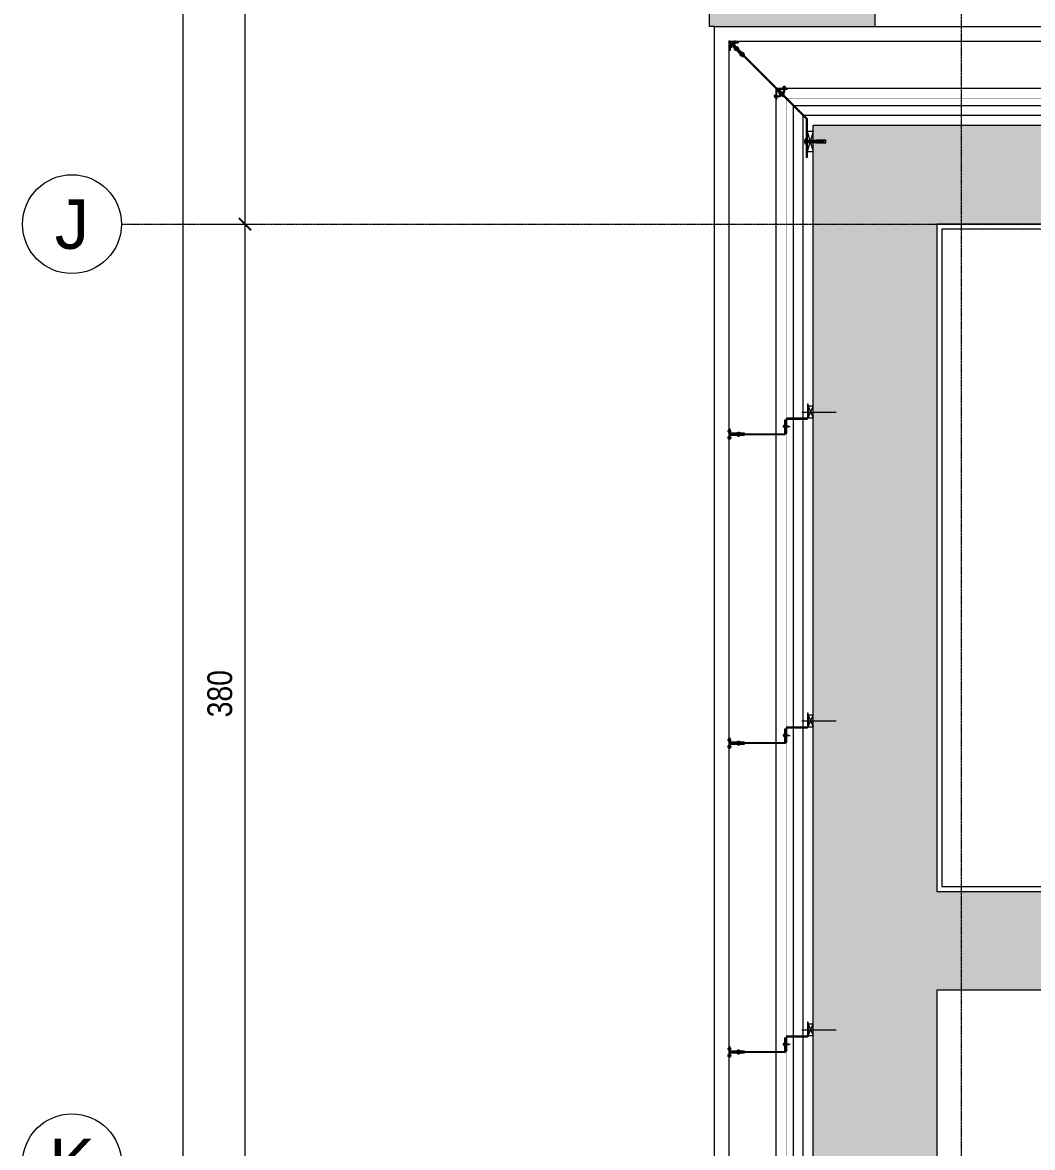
# Model space of a CAD drawing. Extents: x -1439 to 23780, y -1362 to 4476.
# Drawn here: x 6787.5 to 7196.2, y 2411.4 to 2866.6 of the extents above; entities that cross this region are included whole.
import ezdxf
from ezdxf.enums import TextEntityAlignment as Align
from ezdxf.xclip import XClip

# ---------------------------------------------------------------- set-up
doc = ezdxf.new("R2010")
doc.units = 0
doc.header["$MEASUREMENT"] = 0
doc.header["$XCLIPFRAME"] = 0
doc.linetypes.add('Audi$0$DASHDOT2', pattern=[0.5, 0.25, -0.125, 0, -0.125])
doc.layers.get('0').update_dxf_attribs({"color": 9, "lineweight": 9})
doc.layers.get('Defpoints').update_dxf_attribs({"color": 9, "lineweight": 9})
for name, color, linetype, lineweight in [('Audi$0$01', 8, 'Continuous', 9), ('Audi$0$06C', 8, 'Continuous', 9), ('Audi$0$06D', 8, 'Continuous', 9), ('Audi$0$09W', 8, 'Continuous', 9), ('Audi$0$10', 8, 'Continuous', 9), ('Audi$0$14', 8, 'Continuous', 9), ('Audi$0$24', 8, 'Audi$0$DASHDOT2', 9), ('Audi$0$25', 8, 'Continuous', 9), ('Audi$0$33', 8, 'Audi$0$BATTING', 9)]:
    doc.layers.add(name, color=color, linetype=linetype, lineweight=lineweight)
doc.styles.add('Audi$0$Arial', font='arial.ttf', dxfattribs={"height": 2.5})
doc.styles.add('Audi$0$MuuM_TEXT-STANDART', font='ARIALN.TTF')
doc.linetypes.add('Audi$0$BATTING', pattern='A,0.0001,-0.1,[134,ltypeshp.shx,S=0.1,R=0,X=-0.1,Y=0],-0.2,[134,ltypeshp.shx,S=0.1,R=180,X=0.1,Y=0],-0.1', length=0.4001)
doc.dimstyles.new('Audi$0$MuuM_DIM50', dxfattribs={"dimscale": 5, "dimtxt": 2, "dimasz": 1, "dimexe": 1, "dimexo": 1, "dimgap": 1, "dimtad": 1, "dimdec": 1, "dimrnd": 0.5, "dimdsep": 46, "dimtxsty": 'Audi$0$MuuM_TEXT-STANDART', "dimblk": 'Audi$0$_ArchTick', "dimcen": 0, "dimdle": 0.15, "dimclrd": 256, "dimclre": 256, "dimclrt": 256, "dimadec": 0, "dimazin": 0, "dimtfac": 5, "dimtdec": 1, "dimtix": 1, "dimtmove": 2, "dimatfit": 3, "dimldrblk": 'Audi$0$_Dot', "dimfxl": 3, "dimfxlon": 1, "dimtolj": 1, "dimlwd": -1, "dimlwe": -1, "dimarcsym": 0})

# ---------------------------------------------------------------- blocks, each defined once
blk = doc.blocks.new('Audi$0$p-cephe_kose profili')
at = {"linetype": 'Continuous', "lineweight": 13}
for p, q in [((-2.75, 12.75), (-3.15, 12.75)), ((-3.15, -2.87), (-3.15, 12.75)), ((-2.75, -3.03), (-2.75, 12.75)), ((-3.15, -2.87), (-30.14, -29.86)), ((-2.75, -3.03), (-29.86, -30.14)), ((-34, -30.65), (-34, -32.75)), ((-34, -30.65), (-33.7, -30.65)), ((-33.85, -33.57), (-30.14, -29.86)), ((-33.7, -30.65), (-33.7, -32.75)), ((-33.57, -33.85), (-29.86, -30.14)), ((-33.53, -32.82), (-28.58, -27.87)), ((-33.32, -33.03), (-28.37, -28.08)), ((-28.08, -28.37), (-33.03, -33.32)), ((-27.87, -28.58), (-32.82, -33.53)), ((-30.14, -29.86), (-29.86, -30.14)), ((-29.86, -30.14), (-30.14, -29.86)), ((-28.37, -28.08), (-28.58, -27.87)), ((-28.08, -28.37), (-27.87, -28.58)), ((-33.85, -33.57), (-40.45, -40.17)), ((-33.57, -33.85), (-40.17, -40.45)), ((-33.57, -33.85), (-33.85, -33.57)), ((-32.75, -33.7), (-30.65, -33.7)), ((-32.75, -34), (-30.65, -34)), ((-30.65, -34), (-30.65, -33.7)), ((-40.45, -40.17), (-40.17, -40.45))]:
    blk.add_line(p, q, dxfattribs=at)
at = {"linetype": 'Continuous', "lineweight": 5}
for p, q in [((-2.75, 2.25), (-0.25, 10.25)), ((-0.25, 2.25), (-2.75, 10.25)), ((-3.15, 6.69), (1.05, 6.69)), ((1.05, 5.81), (-3.15, 5.81)), ((-2.73, 6.25), (4.2, 6.25)), ((4.85, 6.62), (1.05, 6.62)), ((4.85, 5.88), (1.05, 5.88))]:
    blk.add_line(p, q, dxfattribs=at)
for p, q in [((-16.23, -12.06), (-13.36, -12.06)), ((-15.99, -11.97), (-15.95, -11.97)), ((-15.99, -12.15), (-15.95, -12.15)), ((-15.95, -11.97), (-15.95, -12.15)), ((-15.5, -12.68), (-15.5, -11.44)), ((-15.41, -11.82), (-15.23, -11.82)), ((-15.41, -12.3), (-15.32, -12.3)), ((-15.32, -12.3), (-15.14, -12.3)), ((-15.3, -12.02), (-15.28, -12.37)), ((-15.23, -11.82), (-15.05, -11.82)), ((-15.19, -11.74), (-15.1, -12.37)), ((-15.14, -12.3), (-14.96, -12.3)), ((-15.05, -11.82), (-14.87, -11.82)), ((-15.01, -11.74), (-14.92, -12.37)), ((-14.96, -12.3), (-14.78, -12.3)), ((-14.87, -11.82), (-14.69, -11.82)), ((-14.83, -11.74), (-14.74, -12.37)), ((-14.78, -12.3), (-14.6, -12.3)), ((-14.69, -11.82), (-14.51, -11.82)), ((-14.65, -11.74), (-14.56, -12.37)), ((-14.6, -12.3), (-14.42, -12.3)), ((-14.51, -11.82), (-14.33, -11.82)), ((-14.47, -11.74), (-14.38, -12.37)), ((-14.42, -12.3), (-14.24, -12.3)), ((-14.33, -11.82), (-13.6, -12.06)), ((-14.29, -11.74), (-14.2, -12.37)), ((-14.24, -12.3), (-13.6, -12.06)), ((-14.1, -11.79), (-14.03, -12.33)), ((-12.3, -14.25), (-12.06, -13.61)), ((-12.06, -16.24), (-12.06, -13.37)), ((-11.82, -14.34), (-12.06, -13.61)), ((-12.68, -15.51), (-11.44, -15.51)), ((-11.74, -14.3), (-12.37, -14.21)), ((-11.74, -14.48), (-12.37, -14.39)), ((-11.74, -14.66), (-12.37, -14.57)), ((-11.74, -14.84), (-12.37, -14.75)), ((-11.74, -15.02), (-12.37, -14.93)), ((-11.74, -15.2), (-12.37, -15.11)), ((-12.02, -15.31), (-12.37, -15.29)), ((-11.79, -14.11), (-12.33, -14.03)), ((-12.3, -14.43), (-12.3, -14.25)), ((-12.3, -14.61), (-12.3, -14.43)), ((-12.3, -14.79), (-12.3, -14.61)), ((-12.3, -14.97), (-12.3, -14.79)), ((-12.3, -15.15), (-12.3, -14.97)), ((-12.3, -15.33), (-12.3, -15.15)), ((-12.3, -15.42), (-12.3, -15.33)), ((-12.15, -15.99), (-12.15, -15.96)), ((-11.97, -15.96), (-12.15, -15.96)), ((-11.97, -15.99), (-11.97, -15.96)), ((-11.82, -14.52), (-11.82, -14.34)), ((-11.82, -14.7), (-11.82, -14.52)), ((-11.82, -14.88), (-11.82, -14.7)), ((-11.82, -15.06), (-11.82, -14.88)), ((-11.82, -15.24), (-11.82, -15.06)), ((-11.82, -15.42), (-11.82, -15.24))]:
    blk.add_line(p, q)
at = {"linetype": 'Continuous', "lineweight": 18}
for p, q in [((-15.25, -10.86), (-15.25, -14)), ((-15.25, -10.86), (-14.95, -10.86)), ((-14.95, -10.86), (-14.95, -14)), ((-14.78, -14.07), (-12.56, -11.86)), ((-14.57, -14.28), (-12.35, -12.07)), ((-12.07, -12.35), (-14.28, -14.57)), ((-11.86, -12.56), (-14.07, -14.78)), ((-12.35, -12.07), (-12.56, -11.86)), ((-12.07, -12.35), (-11.86, -12.56)), ((-14, -14.95), (-10.86, -14.95)), ((-14, -15.25), (-10.86, -15.25)), ((-10.86, -15.25), (-10.86, -14.95))]:
    blk.add_line(p, q, dxfattribs=at)
at = {"lineweight": 5}
for p, q in [((-13.02, -13.73), (-13.73, -13.02)), ((-13.29, -13.01), (-13.66, -13.38)), ((-13.65, -12.66), (-12.44, -13.86)), ((-13.29, -13.01), (-13.52, -13.23)), ((-13.52, -13.23), (-13.29, -13.01)), ((-13.29, -13.01), (-12.92, -12.64)), ((-13.29, -13.01), (-13.07, -12.79)), ((-13.07, -12.79), (-13.29, -13.01)), ((-12.57, -13.28), (-13.28, -12.57)), ((-12.8, -13.5), (-13.27, -13.98)), ((-12.8, -13.5), (-12.32, -13.03)), ((-34.1, -31.92), (-34.1, -31.37)), ((-34.1, -31.66), (-33.7, -31.66)), ((-33.7, -31.92), (-33.7, -31.48)), ((-33.7, -31.92), (-33.7, -31.66)), ((-33.7, -31.66), (-33.7, -31.92)), ((-31.22, -31.93), (-31.93, -31.22)), ((-31.49, -31.21), (-31.86, -31.58)), ((-31.85, -30.86), (-30.64, -32.06)), ((-31.49, -31.21), (-31.71, -31.43)), ((-31.71, -31.43), (-31.49, -31.21)), ((-31.49, -31.21), (-31.12, -30.84)), ((-31.49, -31.21), (-31.27, -30.99)), ((-31.27, -30.99), (-31.49, -31.21)), ((-30.77, -31.48), (-31.48, -30.77)), ((-31, -31.7), (-31.47, -32.18)), ((-31, -31.7), (-30.52, -31.23)), ((-28.94, -29.65), (-29.65, -28.94)), ((-29.22, -28.93), (-29.59, -29.3)), ((-29.57, -28.58), (-28.37, -29.78)), ((-29.22, -28.93), (-29.44, -29.16)), ((-29.44, -29.16), (-29.22, -28.93)), ((-29.22, -28.93), (-28.84, -28.56)), ((-29.22, -28.93), (-28.99, -28.71)), ((-28.99, -28.71), (-29.22, -28.93)), ((-28.5, -29.21), (-29.21, -28.5)), ((-28.72, -29.43), (-29.2, -29.91)), ((-28.72, -29.43), (-28.24, -28.95)), ((-34.6, -31.92), (-33.2, -31.92)), ((-34.1, -31.92), (-34.1, -32.47)), ((-34.1, -32.18), (-33.7, -32.18)), ((-33.7, -31.92), (-33.7, -32.36)), ((-33.7, -31.92), (-33.7, -32.18)), ((-33.7, -32.18), (-33.7, -31.92)), ((-31.92, -34.1), (-32.47, -34.1)), ((-31.92, -33.7), (-32.36, -33.7)), ((-31.92, -33.7), (-32.18, -33.7)), ((-32.18, -33.7), (-31.92, -33.7)), ((-32.18, -34.1), (-32.18, -33.7)), ((-31.92, -34.6), (-31.92, -33.2)), ((-31.92, -33.7), (-31.66, -33.7)), ((-31.92, -33.7), (-31.48, -33.7)), ((-31.66, -33.7), (-31.92, -33.7)), ((-31.92, -34.1), (-31.37, -34.1)), ((-31.66, -34.1), (-31.66, -33.7))]:
    blk.add_line(p, q, dxfattribs=at)
at = {"lineweight": 0}
blk.add_line((-34, -32.75), (-34, -30.75), dxfattribs=at)
at = {"linetype": 'Continuous', "lineweight": 5}
for points in [[(-2.75, 10.25), (-0.25, 10.25), (-0.25, 2.25), (-2.75, 2.25)], [(1.05, 6.75), (4.85, 6.75), (4.85, 5.75), (1.05, 5.75)]]:
    blk.add_lwpolyline(points, close=True, dxfattribs=at)
blk.add_lwpolyline([(-38.03, -37.75), (-37.75, -38.03)])
for centre, radius, start, end in [((-14.88, -12.06), 1.11, 166.6402, 175.4788), ((-14.88, -12.06), 1.11, 184.5212, 193.3598), ((-15.5, -11.91), 0.473, 90, 166.6402), ((-15.5, -12.21), 0.473, 193.3598, 270), ((-15.41, -11.73), 0.09, 180, 270), ((-15.41, -12.39), 0.09, 90, 180), ((-12.21, -15.51), 0.473, 180, 256.6402), ((-12.39, -15.42), 0.09, 270, 0), ((-12.06, -14.89), 1.11, 256.6402, 265.4788), ((-12.06, -14.89), 1.11, 274.5212, 283.3598), ((-11.73, -15.42), 0.09, 180, 270), ((-11.91, -15.51), 0.473, 283.3598, 360)]:
    blk.add_arc(centre, radius, start, end)
at = {"lineweight": 5}
for centre, radius, start, end in [((-13.35, -12.95), 0.57, 67.9194, 202.0806), ((-13.23, -13.07), 0.909, 267.075, 2.925), ((-33.62, -31.92), 0.732, 131.1905, 228.8095), ((-33.83, -31.92), 0.46, 286.9574, 73.0426), ((-31.55, -31.15), 0.57, 67.9194, 202.0806), ((-31.43, -31.27), 0.909, 267.075, 2.925), ((-29.27, -28.88), 0.57, 67.9194, 202.0806), ((-29.15, -29), 0.909, 267.075, 2.925), ((-31.92, -33.62), 0.732, 221.1905, 318.8095), ((-31.92, -33.83), 0.46, 16.9574, 163.0426)]:
    blk.add_arc(centre, radius, start, end, dxfattribs=at)
at = {"linetype": 'Continuous', "lineweight": 18}
for centre, radius, start, end in [((-14.85, -14), 0.4, 180, 315), ((-14.85, -14), 0.1, 180, 315), ((-14, -14.85), 0.4, 135, 270), ((-14, -14.85), 0.1, 135, 270)]:
    blk.add_arc(centre, radius, start, end, dxfattribs=at)
at = {"linetype": 'Continuous', "lineweight": 13}
for centre, radius, start, end in [((-33.6, -32.75), 0.4, 180, 315), ((-33.6, -32.75), 0.1, 180, 315), ((-32.75, -33.6), 0.4, 135, 270), ((-32.75, -33.6), 0.1, 135, 270)]:
    blk.add_arc(centre, radius, start, end, dxfattribs=at)
at = {"linetype": 'Continuous', "lineweight": 5}
blk.add_rational_spline([(-3.15, 7.25), (-3.22, 7.25), (-3.29, 7.25), (-3.63, 7.25), (-3.68, 6.91), (-3.7, 6.83), (-3.71, 6.75), (-3.79, 6.25), (-3.71, 5.75), (-3.7, 5.67), (-3.68, 5.59), (-3.63, 5.25), (-3.29, 5.25), (-3.22, 5.25), (-3.15, 5.25), (-3.15, 6.25), (-3.15, 7.25)], [1, 1, 1, 0.760917374327, 1, 1, 1, 1, 1, 1, 1, 0.760917374327, 1, 1, 1, 1, 1], degree=2, knots=[0, 0, 0, 1, 1, 2, 2, 3, 3, 4, 4, 5, 5, 6, 6, 7, 7, 8, 8, 8], dxfattribs=at)
blk = doc.blocks.new('Audi$0$p- alum kaplama profil')
at = {"lineweight": 13}
blk.add_lwpolyline([(7.12, 12.59), (7.12, 26.49)], dxfattribs=at)
at = {"lineweight": 18}
blk.add_lwpolyline([(4.09, 6.16), (-1.41, 6.16), (-1.41, 6.46), (4.09, 6.46, 0.414214), (4.29, 6.66), (4.29, 14.66, -0.414214), (4.79, 15.16), (10.29, 15.16), (10.29, 14.86), (4.79, 14.86, 0.414214), (4.59, 14.66), (4.59, 6.66, -0.414214)], format="xyb", close=True, dxfattribs=at)
at = {"lineweight": 5}
blk.add_lwpolyline([(9.44, 15.16), (4.79, 15.16), (4.79, 17.16), (9.44, 17.16)], close=True, dxfattribs=at)
for points in [[(4.79, 15.16), (9.44, 17.16)], [(9.44, 15.16), (4.79, 17.16)]]:
    blk.add_lwpolyline(points, dxfattribs=at)
blk.add_lwpolyline([(-2.06, 5.56), (-2.06, -2.34), (-2.06, -15.69), (-1.66, -15.69), (-1.66, -2.34), (-1.66, 5.56), (-1.66, 5.56), (-1.66, 5.57), (-1.66, 5.57), (-1.66, 5.58), (-1.66, 5.58), (-1.65, 5.59), (-1.65, 5.59), (-1.65, 5.59), (-1.65, 5.6), (-1.65, 5.6), (-1.64, 5.61), (-1.64, 5.61), (-1.64, 5.62), (-1.64, 5.62), (-1.63, 5.62), (-1.63, 5.63), (-1.63, 5.63), (-1.62, 5.63), (-1.62, 5.64), (-1.61, 5.64), (-1.61, 5.64), (-1.61, 5.64), (-1.6, 5.65), (-1.6, 5.65), (-1.59, 5.65), (-1.59, 5.65), (-1.58, 5.65), (-1.58, 5.65), (-1.57, 5.66), (-1.57, 5.66), (-1.56, 5.66), (-1.56, 5.66), (3.94, 5.66), (3.94, 6.06), (-1.56, 6.06), (-1.58, 6.06), (-1.61, 6.05), (-1.63, 6.05), (-1.66, 6.05), (-1.68, 6.04), (-1.7, 6.03), (-1.73, 6.03), (-1.75, 6.02), (-1.77, 6.01), (-1.79, 6), (-1.82, 5.99), (-1.84, 5.97), (-1.86, 5.96), (-1.88, 5.94), (-1.89, 5.93), (-1.91, 5.91), (-1.93, 5.89), (-1.95, 5.87), (-1.96, 5.85), (-1.97, 5.83), (-1.99, 5.81), (-2, 5.79), (-2.01, 5.77), (-2.02, 5.75), (-2.03, 5.72), (-2.04, 5.7), (-2.04, 5.68), (-2.05, 5.65), (-2.05, 5.63), (-2.06, 5.61), (-2.06, 5.58)], close=True)
blk.add_lwpolyline([(-1.66, -2.34), (-2.06, -2.34)])
for points in [[(-2.36, -10.84), (-2.36, -16.39), (-2.36, -16.39, -0.414214), (-2.51, -16.54), (-2.51, -16.54), (-4.06, -16.54), (-4.06, -16.84), (-2.51, -16.84), (-2.51, -16.84, 0.414214), (-2.06, -16.39), (-2.06, -10.84)], [(-1.36, -10.84), (-1.66, -10.84), (-1.66, -16.39, 0.414214), (-1.21, -16.84), (-1.21, -16.84), (0.34, -16.84), (0.34, -16.54), (-1.21, -16.54), (-1.21, -16.54, -0.414214), (-1.36, -16.39), (-1.36, -16.39)]]:
    blk.add_lwpolyline(points, format="xyb", close=True)
for points in [[(0.67, 5.66, -10), (1.91, 5.66, -10)], [(0.67, 5.66, -10), (0.67, 5.64, -10), (0.67, 5.62, -10), (0.67, 5.6, -10), (0.68, 5.58, -10), (0.68, 5.56, -10), (0.69, 5.54, -10), (0.69, 5.52, -10), (0.7, 5.5, -10), (0.7, 5.48, -10), (0.71, 5.46, -10), (0.72, 5.45, -10), (0.73, 5.43, -10), (0.74, 5.41, -10), (0.75, 5.4, -10), (0.76, 5.38, -10), (0.77, 5.36, -10), (0.79, 5.35, -10), (0.8, 5.33, -10), (0.81, 5.32, -10), (0.83, 5.31, -10), (0.84, 5.29, -10), (0.86, 5.28, -10), (0.87, 5.27, -10), (0.89, 5.26, -10), (0.91, 5.25, -10), (0.92, 5.24, -10), (0.94, 5.23, -10), (0.96, 5.22, -10), (0.98, 5.21, -10), (1, 5.21, -10), (1.02, 5.2, -10), (1.03, 5.2, -10)], [(0.96, 5.66, -10), (0.97, 5.66, -10), (0.97, 5.66, -10), (0.97, 5.66, -10), (0.98, 5.66, -10), (0.98, 5.66, -10), (0.99, 5.66, -10), (0.99, 5.66, -10), (1, 5.66, -10), (1, 5.67, -10), (1, 5.67, -10), (1.01, 5.67, -10), (1.01, 5.67, -10), (1.01, 5.67, -10), (1.02, 5.68, -10), (1.02, 5.68, -10), (1.02, 5.68, -10), (1.03, 5.69, -10), (1.03, 5.69, -10), (1.03, 5.69, -10), (1.04, 5.7, -10), (1.04, 5.7, -10), (1.04, 5.7, -10), (1.04, 5.71, -10), (1.04, 5.71, -10), (1.05, 5.72, -10), (1.05, 5.72, -10), (1.05, 5.72, -10), (1.05, 5.73, -10), (1.05, 5.73, -10), (1.05, 5.74, -10), (1.05, 5.74, -10), (1.05, 5.75, -10)], [(1.61, 6.87, -10), (0.98, 6.96, -10)], [(1.33, 5.85, -10), (0.98, 5.88, -10)], [(1.56, 7.05, -10), (1.02, 7.13, -10)], [(1.03, 5.2, -10), (1.04, 5.2, -10), (1.05, 5.19, -10), (1.05, 5.19, -10), (1.06, 5.19, -10), (1.06, 5.19, -10), (1.07, 5.19, -10), (1.07, 5.19, -10), (1.08, 5.19, -10), (1.08, 5.19, -10), (1.09, 5.19, -10), (1.09, 5.18, -10), (1.1, 5.18, -10), (1.1, 5.18, -10), (1.11, 5.18, -10), (1.11, 5.18, -10), (1.12, 5.18, -10), (1.12, 5.18, -10), (1.13, 5.18, -10), (1.13, 5.18, -10), (1.14, 5.18, -10), (1.15, 5.18, -10), (1.15, 5.18, -10), (1.16, 5.17, -10), (1.16, 5.17, -10), (1.17, 5.17, -10), (1.17, 5.17, -10), (1.18, 5.17, -10), (1.18, 5.17, -10), (1.19, 5.17, -10), (1.19, 5.17, -10), (1.2, 5.17, -10), (1.2, 5.17, -10)], [(1.05, 6.91, -10), (1.29, 7.56, -10)], [(1.05, 5.83, -10), (1.05, 6.01, -10)], [(1.05, 5.75, -10), (1.05, 5.83, -10)], [(1.2, 5.17, -10), (1.2, 5.2, -10)], [(1.38, 5.2, -10), (1.2, 5.2, -10)], [(1.29, 4.93, -10), (1.29, 7.8, -10)], [(1.53, 6.82, -10), (1.29, 7.56, -10)], [(1.29, 6.16, -10), (1.29, 6.26, -10)], [(1.38, 5.17, -10), (1.38, 5.2, -10)], [(1.38, 5.17, -10), (1.38, 5.17, -10), (1.39, 5.17, -10), (1.39, 5.17, -10), (1.4, 5.17, -10), (1.41, 5.17, -10), (1.41, 5.17, -10), (1.42, 5.17, -10), (1.42, 5.17, -10), (1.43, 5.17, -10), (1.43, 5.18, -10), (1.44, 5.18, -10), (1.44, 5.18, -10), (1.45, 5.18, -10), (1.45, 5.18, -10), (1.46, 5.18, -10), (1.46, 5.18, -10), (1.47, 5.18, -10), (1.47, 5.18, -10), (1.48, 5.18, -10), (1.48, 5.18, -10), (1.49, 5.18, -10), (1.5, 5.19, -10), (1.5, 5.19, -10), (1.51, 5.19, -10), (1.51, 5.19, -10), (1.52, 5.19, -10), (1.52, 5.19, -10), (1.53, 5.19, -10), (1.53, 5.19, -10), (1.54, 5.19, -10), (1.54, 5.2, -10), (1.55, 5.2, -10)], [(1.53, 5.75, -10), (1.53, 5.92, -10)], [(1.53, 5.75, -10), (1.53, 5.74, -10), (1.53, 5.74, -10), (1.53, 5.73, -10), (1.53, 5.73, -10), (1.53, 5.72, -10), (1.54, 5.72, -10), (1.54, 5.72, -10), (1.54, 5.71, -10), (1.54, 5.71, -10), (1.54, 5.7, -10), (1.54, 5.7, -10), (1.55, 5.7, -10), (1.55, 5.69, -10), (1.55, 5.69, -10), (1.55, 5.69, -10), (1.56, 5.68, -10), (1.56, 5.68, -10), (1.56, 5.68, -10), (1.57, 5.67, -10), (1.57, 5.67, -10), (1.58, 5.67, -10), (1.58, 5.67, -10), (1.58, 5.67, -10), (1.59, 5.66, -10), (1.59, 5.66, -10), (1.6, 5.66, -10), (1.6, 5.66, -10), (1.6, 5.66, -10), (1.61, 5.66, -10), (1.61, 5.66, -10), (1.62, 5.66, -10), (1.62, 5.66, -10)], [(1.55, 5.2, -10), (1.57, 5.2, -10), (1.59, 5.21, -10), (1.6, 5.21, -10), (1.62, 5.22, -10), (1.64, 5.23, -10), (1.66, 5.24, -10), (1.68, 5.25, -10), (1.69, 5.26, -10), (1.71, 5.27, -10), (1.73, 5.28, -10), (1.74, 5.29, -10), (1.76, 5.31, -10), (1.77, 5.32, -10), (1.78, 5.33, -10), (1.8, 5.35, -10), (1.81, 5.36, -10), (1.82, 5.38, -10), (1.83, 5.4, -10), (1.84, 5.41, -10), (1.85, 5.43, -10), (1.86, 5.45, -10), (1.87, 5.46, -10), (1.88, 5.48, -10), (1.89, 5.5, -10), (1.89, 5.52, -10), (1.9, 5.54, -10), (1.9, 5.56, -10), (1.9, 5.58, -10), (1.91, 5.6, -10), (1.91, 5.62, -10), (1.91, 5.64, -10), (1.91, 5.66, -10)], [(-2.86, -13.04, 0), (-0.86, -13.04, 0)], [(-2.36, -12.52, 0), (-2.4, -12.53, 0), (-2.43, -12.56, 0), (-2.47, -12.58, 0), (-2.5, -12.6, 0), (-2.53, -12.63, 0), (-2.56, -12.66, 0), (-2.59, -12.69, 0), (-2.61, -12.73, 0), (-2.63, -12.76, 0), (-2.65, -12.8, 0), (-2.67, -12.84, 0), (-2.68, -12.88, 0), (-2.69, -12.92, 0), (-2.7, -12.96, 0), (-2.71, -13, 0), (-2.71, -13.04, 0), (-2.71, -13.08, 0), (-2.7, -13.13, 0), (-2.69, -13.17, 0), (-2.68, -13.21, 0), (-2.67, -13.25, 0), (-2.65, -13.28, 0), (-2.63, -13.32, 0), (-2.61, -13.36, 0), (-2.59, -13.39, 0), (-2.56, -13.42, 0), (-2.53, -13.45, 0), (-2.5, -13.48, 0), (-2.47, -13.51, 0), (-2.43, -13.53, 0), (-2.4, -13.55, 0), (-2.36, -13.57, 0)], [(-2.36, -13.04, 0), (-2.36, -12.52, 0)], [(-2.36, -13.04, 0), (-2.36, -12.73, 0)], [(-2.36, -12.73, 0), (-2.36, -13.04, 0)], [(-1.36, -12.73, 0), (-2.36, -12.73, 0)], [(-2.36, -13.04, 0), (-2.36, -13.36, 0)], [(-2.36, -13.04, 0), (-2.36, -13.57, 0)], [(-2.36, -13.36, 0), (-2.36, -13.04, 0)], [(-1.36, -13.36, 0), (-2.36, -13.36, 0)], [(-1.36, -13.04, 0), (-1.36, -12.37, 0)], [(-1.36, -13.72, 0), (-1.32, -13.68, 0), (-1.29, -13.65, 0), (-1.26, -13.61, 0), (-1.23, -13.58, 0), (-1.2, -13.54, 0), (-1.18, -13.5, 0), (-1.16, -13.45, 0), (-1.14, -13.41, 0), (-1.12, -13.37, 0), (-1.1, -13.32, 0), (-1.09, -13.28, 0), (-1.08, -13.23, 0), (-1.07, -13.18, 0), (-1.06, -13.14, 0), (-1.06, -13.09, 0), (-1.06, -13.04, 0), (-1.06, -12.99, 0), (-1.06, -12.95, 0), (-1.07, -12.9, 0), (-1.08, -12.85, 0), (-1.09, -12.81, 0), (-1.1, -12.76, 0), (-1.12, -12.72, 0), (-1.14, -12.67, 0), (-1.16, -12.63, 0), (-1.18, -12.59, 0), (-1.2, -12.55, 0), (-1.23, -12.51, 0), (-1.26, -12.47, 0), (-1.29, -12.43, 0), (-1.32, -12.4, 0), (-1.36, -12.37, 0)], [(-1.36, -13.04, 0), (-1.36, -13.72, 0)], [(-3.84, -17.04, 0), (-3.81, -17.07, 0), (-3.78, -17.1, 0), (-3.75, -17.12, 0), (-3.72, -17.15, 0), (-3.69, -17.17, 0), (-3.66, -17.19, 0), (-3.62, -17.21, 0), (-3.59, -17.23, 0), (-3.55, -17.24, 0), (-3.52, -17.26, 0), (-3.48, -17.27, 0), (-3.44, -17.28, 0), (-3.4, -17.28, 0), (-3.36, -17.29, 0), (-3.32, -17.29, 0), (-3.29, -17.29, 0), (-3.25, -17.29, 0), (-3.21, -17.29, 0), (-3.17, -17.28, 0), (-3.13, -17.28, 0), (-3.09, -17.27, 0), (-3.06, -17.26, 0), (-3.02, -17.24, 0), (-2.98, -17.23, 0), (-2.95, -17.21, 0), (-2.91, -17.19, 0), (-2.88, -17.17, 0), (-2.85, -17.15, 0), (-2.82, -17.12, 0), (-2.79, -17.1, 0), (-2.76, -17.07, 0), (-2.73, -17.04, 0)], [(-3.29, -17.04, 0), (-3.84, -17.04, 0)], [(-2.85, -16.54, 0), (-2.86, -16.51, 0), (-2.87, -16.47, 0), (-2.89, -16.44, 0), (-2.91, -16.41, 0), (-2.93, -16.38, 0), (-2.96, -16.35, 0), (-2.98, -16.33, 0), (-3.01, -16.31, 0), (-3.04, -16.29, 0), (-3.07, -16.27, 0), (-3.11, -16.25, 0), (-3.14, -16.24, 0), (-3.18, -16.23, 0), (-3.21, -16.22, 0), (-3.25, -16.22, 0), (-3.29, -16.22, 0), (-3.32, -16.22, 0), (-3.36, -16.22, 0), (-3.39, -16.23, 0), (-3.43, -16.24, 0), (-3.46, -16.25, 0), (-3.5, -16.27, 0), (-3.53, -16.29, 0), (-3.56, -16.31, 0), (-3.59, -16.33, 0), (-3.61, -16.35, 0), (-3.64, -16.38, 0), (-3.66, -16.41, 0), (-3.68, -16.44, 0), (-3.7, -16.47, 0), (-3.71, -16.51, 0), (-3.73, -16.54, 0)], [(-3.29, -16.54, 0), (-3.73, -16.54, 0)], [(-3.29, -16.54, 0), (-3.55, -16.54, 0)], [(-3.55, -16.54, 0), (-3.29, -16.54, 0)], [(-3.55, -17.04, 0), (-3.55, -16.54, 0)], [(-3.29, -17.54, 0), (-3.29, -16.04, 0)], [(-3.29, -16.54, 0), (-2.85, -16.54, 0)], [(-3.29, -16.54, 0), (-3.03, -16.54, 0)], [(-3.03, -16.54, 0), (-3.29, -16.54, 0)], [(-3.29, -17.04, 0), (-2.73, -17.04, 0)], [(-3.03, -17.04, 0), (-3.03, -16.54, 0)], [(-0.56, -17.04, 0), (-1.11, -17.04, 0)], [(0, -17.04, 0), (-0.03, -17.07, 0), (-0.06, -17.1, 0), (-0.09, -17.12, 0), (-0.12, -17.15, 0), (-0.15, -17.17, 0), (-0.18, -17.19, 0), (-0.22, -17.21, 0), (-0.25, -17.23, 0), (-0.29, -17.24, 0), (-0.33, -17.26, 0), (-0.36, -17.27, 0), (-0.4, -17.28, 0), (-0.44, -17.28, 0), (-0.48, -17.29, 0), (-0.52, -17.29, 0), (-0.56, -17.29, 0), (-0.59, -17.29, 0), (-0.63, -17.29, 0), (-0.67, -17.28, 0), (-0.71, -17.28, 0), (-0.75, -17.27, 0), (-0.79, -17.26, 0), (-0.82, -17.24, 0), (-0.86, -17.23, 0), (-0.89, -17.21, 0), (-0.93, -17.19, 0), (-0.96, -17.17, 0), (-0.99, -17.15, 0), (-1.02, -17.12, 0), (-1.05, -17.1, 0), (-1.08, -17.07, 0), (-1.11, -17.04, 0)], [(-1, -16.54, 0), (-0.98, -16.51, 0), (-0.97, -16.47, 0), (-0.95, -16.44, 0), (-0.93, -16.41, 0), (-0.91, -16.38, 0), (-0.88, -16.35, 0), (-0.86, -16.33, 0), (-0.83, -16.31, 0), (-0.8, -16.29, 0), (-0.77, -16.27, 0), (-0.73, -16.25, 0), (-0.7, -16.24, 0), (-0.66, -16.23, 0), (-0.63, -16.22, 0), (-0.59, -16.22, 0), (-0.56, -16.22, 0), (-0.52, -16.22, 0), (-0.48, -16.22, 0), (-0.45, -16.23, 0), (-0.41, -16.24, 0), (-0.38, -16.25, 0), (-0.34, -16.27, 0), (-0.31, -16.29, 0), (-0.28, -16.31, 0), (-0.25, -16.33, 0), (-0.23, -16.35, 0), (-0.2, -16.38, 0), (-0.18, -16.41, 0), (-0.16, -16.44, 0), (-0.14, -16.47, 0), (-0.13, -16.51, 0), (-0.12, -16.54, 0)], [(-0.56, -16.54, 0), (-1, -16.54, 0)], [(-0.56, -16.54, 0), (-0.82, -16.54, 0)], [(-0.82, -16.54, 0), (-0.56, -16.54, 0)], [(-0.82, -17.04, 0), (-0.82, -16.54, 0)], [(-0.56, -17.54, 0), (-0.56, -16.04, 0)], [(-0.56, -16.54, 0), (-0.3, -16.54, 0)], [(-0.56, -16.54, 0), (-0.12, -16.54, 0)], [(-0.3, -16.54, 0), (-0.56, -16.54, 0)], [(-0.56, -17.04, 0), (0, -17.04, 0)], [(-0.3, -17.04, 0), (-0.3, -16.54, 0)]]:
    blk.add_polyline3d(points)
blk = doc.blocks.new('Audi$0$0_aks')
at = {"linetype": 'Continuous'}
blk.add_circle((0, 0), 2, dxfattribs=at)
at = {"style": 'Audi$0$Arial'}
blk.add_attdef('AKS', text='', height=2, dxfattribs=at).set_placement((0, 0), align=Align.MIDDLE_CENTER)
blk = doc.blocks.new('Audi$0$_ArchTick')
at = {"color": 0, "linetype": 'ByBlock', "const_width": 0.15}
blk.add_lwpolyline([(-0.5, -0.5), (0.5, 0.5)], dxfattribs=at)
blk = doc.blocks.new('*D621')
at = {"layer": 'Audi$0$25', "transparency": 16777216}
for p, q in [((6837.5, 3585), (6857.5, 3585)), ((6852.5, 344.25), (6852.5, 3585.75)), ((6837.5, 345), (6857.5, 345))]:
    blk.add_line(p, q, dxfattribs=at)
at = {"layer": 'Defpoints', "color": 0, "transparency": 16777216}
for p in [(6827.5, 3585), (6852.5, 3585), (6827.5, 345)]:
    blk.add_point(p, dxfattribs=at)
at = {"layer": 'Audi$0$25', "transparency": 16777216, "xscale": 5, "yscale": 5, "zscale": 5}
for p, rotation in [((6852.5, 3585), 90), ((6852.5, 345), 270)]:
    blk.add_blockref('Audi$0$_ArchTick', p, dxfattribs=dict(at, rotation=rotation))
at = {"layer": 'Audi$0$25', "transparency": 16777216, "insert": (6842.39, 1965), "char_height": 10, "attachment_point": 5, "rotation": 90, "style": 'Audi$0$MuuM_TEXT-STANDART'}
blk.add_mtext('\\A1;3240', dxfattribs=at)
blk = doc.blocks.new('Audi$0$_Dot')
at = {"color": 0, "linetype": 'ByBlock', "lineweight": -2}
blk.add_line((-0.5, 0), (-1, 0), dxfattribs=at)
at = {"color": 0, "linetype": 'ByBlock', "const_width": 0.5}
blk.add_lwpolyline([(-0.25, 0, 1), (0.25, 0, 1)], format="xyb", close=True, dxfattribs=at)
blk = doc.blocks.new('*D622')
at = {"layer": 'Audi$0$25', "transparency": 16777216}
for p, q in [((6862.5, 3585), (6882.5, 3585)), ((6877.5, 3585.75), (6877.5, 2784.25)), ((6862.5, 2785), (6882.5, 2785))]:
    blk.add_line(p, q, dxfattribs=at)
at = {"layer": 'Defpoints', "color": 0, "transparency": 16777216}
for p in [(6827.5, 3585), (6827.5, 2785), (6877.5, 2785)]:
    blk.add_point(p, dxfattribs=at)
at = {"layer": 'Audi$0$25', "transparency": 16777216, "xscale": 5, "yscale": 5, "zscale": 5}
for p, rotation in [((6877.5, 3585), 90), ((6877.5, 2785), 270)]:
    blk.add_blockref('Audi$0$_ArchTick', p, dxfattribs=dict(at, rotation=rotation))
at = {"layer": 'Audi$0$25', "transparency": 16777216, "insert": (6867.39, 3185), "char_height": 10, "attachment_point": 5, "rotation": 90, "style": 'Audi$0$MuuM_TEXT-STANDART'}
blk.add_mtext('\\A1;800', dxfattribs=at)
blk = doc.blocks.new('*D623')
at = {"layer": 'Audi$0$25', "transparency": 16777216}
for p, q in [((6862.5, 2785), (6882.5, 2785)), ((6877.5, 2785.75), (6877.5, 2404.25)), ((6862.5, 2405), (6882.5, 2405))]:
    blk.add_line(p, q, dxfattribs=at)
at = {"layer": 'Defpoints', "color": 0, "transparency": 16777216}
for p in [(6827.5, 2785), (6827.5, 2405), (6877.5, 2405)]:
    blk.add_point(p, dxfattribs=at)
at = {"layer": 'Audi$0$25', "transparency": 16777216, "xscale": 5, "yscale": 5, "zscale": 5}
for p, rotation in [((6877.5, 2785), 90), ((6877.5, 2405), 270)]:
    blk.add_blockref('Audi$0$_ArchTick', p, dxfattribs=dict(at, rotation=rotation))
at = {"layer": 'Audi$0$25', "transparency": 16777216, "insert": (6867.39, 2595), "char_height": 10, "attachment_point": 5, "rotation": 90, "style": 'Audi$0$MuuM_TEXT-STANDART'}
blk.add_mtext('\\A1;380', dxfattribs=at)

msp = doc.modelspace()

# ---------------------------------------------------------------- hatches: boundary and pattern name
h = msp.add_hatch(color=253)
h.dxf.hatch_style = 1
h.paths.add_polyline_path([(7132.5, 2865), (7065.5, 2865), (7065.5, 3927), (8209.5, 3927), (8209.5, 2865), (8142.5, 2865), (8142.5, 3860), (7132.5, 3860)])
at = {"layer": 'Audi$0$09W'}
h = msp.add_hatch(dxfattribs=at)
h.set_pattern_fill('ANSI33', color=256, scale=25, style=0)
h.paths.add_polyline_path([(7167.5, 2515), (7702.5, 2515), (7702.5, 2430), (7907.5, 2430), (7907.5, 2390), (7662.5, 2390), (7662.5, 2475), (7157.5, 2475), (7157.5, 2390), (7107.5, 2390), (7107.5, 2515), (7107.5, 2825), (7907.5, 2825), (7907.5, 2785), (7157.5, 2785), (7157.5, 2515)])

# ---------------------------------------------------------------- linework, layer by layer
at = {"layer": 'Audi$0$01'}
msp.add_lwpolyline([(7167.5, 2515), (7702.5, 2515), (7702.5, 2430), (7907.5, 2430), (7907.5, 2390), (7662.5, 2390), (7662.5, 2475), (7157.5, 2475), (7157.5, 2390), (7107.5, 2390), (7107.5, 2515), (7107.5, 2825), (7907.5, 2825), (7907.5, 2785), (7157.5, 2785), (7157.5, 2515)], close=True, dxfattribs=at)
at = {"layer": 'Audi$0$06C'}
for p, q in [((7067.5, 861.68), (7067.5, 2865)), ((7067.5, 2865), (10767.5, 2865))]:
    msp.add_line(p, q, dxfattribs=at)
for points in [[(7067.5, 2865), (7065.5, 2865), (7065.5, 3927), (8209.5, 3927), (8209.5, 2867)], [(7132.5, 2865), (7132.5, 3860), (8142.5, 3860), (8142.5, 2867)]]:
    msp.add_lwpolyline(points, dxfattribs=at)
at = {"layer": 'Audi$0$06D'}
for points in [[(7092.5, 1823.47), (7092.5, 2840), (7985.67, 2840)], [(7107.5, 1825), (7099.5, 1825), (7099.5, 2833), (7980, 2833), (7980, 2825)]]:
    msp.add_lwpolyline(points, dxfattribs=at)
at = {"layer": 'Audi$0$10'}
for p, q in [((7073.5, 861.68), (7073.5, 2859)), ((7073.5, 2859), (7980, 2859))]:
    msp.add_line(p, q, dxfattribs=at)
at = {"layer": 'Audi$0$10', "const_width": 0.1}
msp.add_lwpolyline([(7096.5, 1818.19), (7096.5, 2836), (7980, 2836)], dxfattribs=at)
at = {"layer": 'Audi$0$14'}
msp.add_lwpolyline([(7982, 2819.3), (7982, 2803), (7980, 2803), (7909.5, 2803), (7909.5, 2785), (7909.5, 2763), (7890.5, 2763), (7890.5, 2783), (7704.5, 2783), (7704.5, 2763), (7685.5, 2763), (7685.5, 2783), (7159.5, 2783), (7159.5, 2517), (7685.5, 2517), (7685.5, 2657), (7704.5, 2657), (7704.5, 2627), (7890.5, 2627), (7890.5, 2657), (7909.5, 2657), (7909.5, 2580)], dxfattribs=at)
at = {"layer": 'Audi$0$24'}
for points in [[(7167.5, 195), (7167.5, 4035)], [(6827.5, 2785), (11027.5, 2785)]]:
    msp.add_lwpolyline(points, dxfattribs=at)
at = {"layer": 'Audi$0$33', "ltscale": 0.4}
msp.add_lwpolyline([(7980, 2829), (7103.29, 2829), (7103.46, 1825)], dxfattribs=at)

# ---------------------------------------------------------------- block references
at = {"layer": 'Audi$0$10'}
ref = msp.add_blockref('Audi$0$p-cephe_kose profili', (7107.75, 2824.69), dxfattribs=dict(at, xscale=-1, rotation=180))
XClip(ref).set_block_clipping_path([(-34.3499915514, -40.3121291393), (19.7500084472, 39.6878697639)])
at = {"layer": 'Audi$0$10', "xscale": -1, "rotation": 270}
for p in [(7090.34, 2701.86), (7090.34, 2576.86), (7090.34, 2451.86)]:
    msp.add_blockref('Audi$0$p- alum kaplama profil', p, dxfattribs=at)
at = {"layer": 'Audi$0$24', "xscale": 10, "yscale": 10, "zscale": 10}
for p, values in [((6807.5, 2785), {'AKS': 'J'}), ((6807.5, 2405), {'AKS': 'K'})]:
    msp.add_blockref('Audi$0$0_aks', p, dxfattribs=at).add_auto_attribs(values)

# ---------------------------------------------------------------- dimensions: what is measured, and where the dimension line sits
at = {"layer": 'Audi$0$25'}
for base, p1, p2, picture, middle in [((6852.5, 3585), (6827.5, 345), (6827.5, 3585), '*D621', (6842.39, 1965)), ((6877.5, 2785), (6827.5, 3585), (6827.5, 2785), '*D622', (6867.39, 3185)), ((6877.5, 2405), (6827.5, 2785), (6827.5, 2405), '*D623', (6867.39, 2595))]:
    dim = msp.add_linear_dim(base=base, p1=p1, p2=p2, angle=90, dimstyle='Audi$0$MuuM_DIM50', dxfattribs=at)
    dim.commit()
    dim.dimension.update_dxf_attribs({"geometry": picture, "text_midpoint": middle})

doc.saveas('drawing.dxf')
